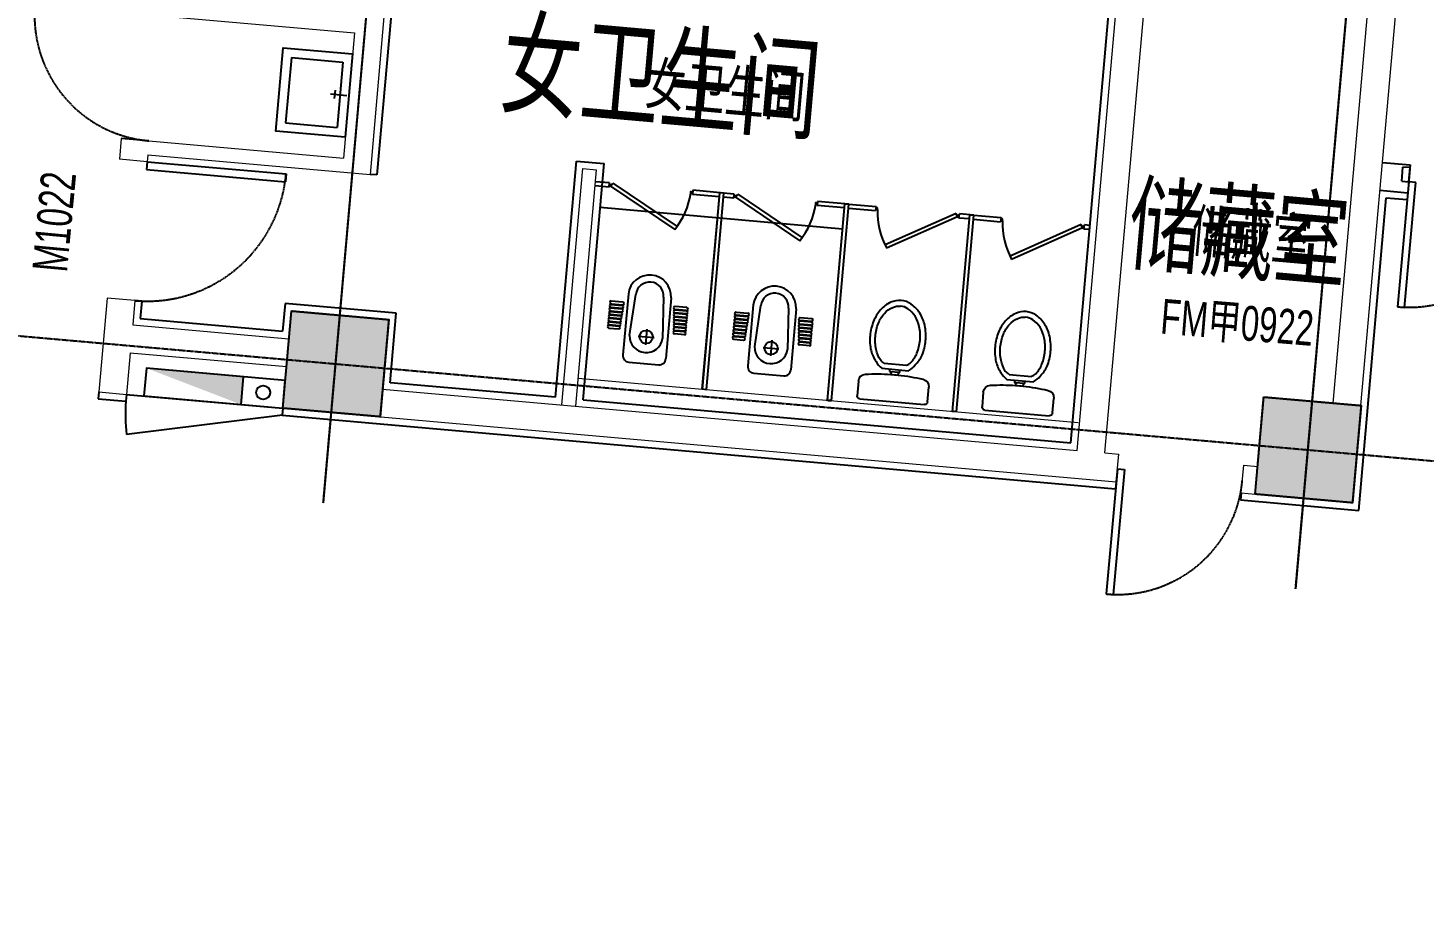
# Model space of a CAD drawing. Header units: millimetres. Extents: x 11669738 to 11859441, y -6222081 to -6069093.
# Drawn here: x 11734908 to 11744920, y -6167257 to -6160939 of the extents above; entities that cross this region are included whole.
import ezdxf
from ezdxf.enums import TextEntityAlignment as Align

# ---------------------------------------------------------------- set-up
doc = ezdxf.new("R2010")
doc.units = ezdxf.units.MM
for name, pattern in [('DASH', [0.35, 0.25, -0.1]), ('E-COLS-F4$0$HIDDEN', [0.375, 0.25, -0.125]), ('E-RG-1F$0$$0$DOTE', [2.42, 2, -0.2, 0.02, -0.2]), ('XRE2$0$HIDDEN', [0.375, 0.25, -0.125])]:
    doc.linetypes.add(name, pattern=pattern)
for name, color, linetype in [('A—墙体', 7, 'Continuous'), ('A—轴线、尺寸', 1, 'Continuous'), ('E-COLS-F4$0$0S-COLS-HATCH', 8, 'Continuous'), ('E-COLS-F4$0$0S-COLS-I', 90, 'E-COLS-F4$0$HIDDEN'), ('E1-RI-4F$0$A-SYMB-DOOR', 4, 'Continuous'), ('E1-RI-4F$0$A-SYMB-DOOR1', 4, 'Continuous'), ('E1-RW-4F$0$AUDIT_D_131110141545-10', 7, 'Continuous'), ('E1-RW-4F$0$E1-RI-4F$0$0P-TE-D0-A', 1, 'Continuous'), ('I—平面—卫生间隔断（不到顶）', 48, 'Continuous'), ('I—平面—文字', 40, 'Continuous'), ('I—平面—文字（放大1：100）', 40, 'XRE2$0$HIDDEN'), ('I—平面—洁具1', 48, 'Continuous'), ('I—平面—洁具2', 44, 'Continuous'), ('I—平面—消防设施', 10, 'Continuous'), ('I—平面—装饰面层线', 192, 'Continuous'), ('I—平面—踏步', 80, 'Continuous'), ('I—平面—门', 22, 'Continuous'), ('I—平顶—消防设施', 10, 'Continuous'), ('轴线100', 1, 'Continuous')]:
    doc.layers.add(name, color=color, linetype=linetype)
doc.layers.add('E1-RW-4F$0$A-WALL', color=7, linetype='Continuous', lineweight=5)
doc.layers.add('XRE0$0$A-FLOR-CASE', color=3, linetype='Continuous', lineweight=5)
doc.styles.add('E1-RI-4F$0$ECADI-TXT', font='SIMYOU.TTF')
doc.styles.add('XD2008', font='simhei.ttf', dxfattribs={"width": 0.85})

# ---------------------------------------------------------------- blocks, each defined once
blk = doc.blocks.new('E1-RI-4F$0$XFX-BX')
blk.add_lwpolyline([(0, 0), (0, 200), (700, 200), (700, 0)], close=True)
blk.add_solid([(0, 0), (0, 0), (700, 0), (700, 200)])
blk = doc.blocks.new('E1-RI-4F$0$ECADI-TAG-DOOR')
blk = doc.blocks.new('E-COLS-F4')
at = {"layer": 'E-COLS-F4$0$0S-COLS-HATCH'}
for points in [[(11736798, -6162968), (11737495, -6163030), (11737433, -6163727), (11736736, -6163666)], [(11743770, -6163585), (11744468, -6163646), (11744406, -6164344), (11743709, -6164282)]]:
    blk.add_hatch(color=18, dxfattribs=at).paths.add_polyline_path(points)
at = {"layer": 'A—墙体'}
for points in [[(11736798, -6162968), (11737495, -6163030), (11737433, -6163727), (11736736, -6163666)], [(11743770, -6163585), (11744468, -6163646), (11744406, -6164344), (11743709, -6164282)]]:
    blk.add_lwpolyline(points, close=True, dxfattribs=at)
at = {"layer": 'E-COLS-F4$0$0S-COLS-I'}
for points in [[(11736798, -6162968), (11737495, -6163030), (11737433, -6163727), (11736736, -6163666)], [(11743770, -6163585), (11744468, -6163646), (11744406, -6164344), (11743709, -6164282)]]:
    blk.add_lwpolyline(points, close=True, dxfattribs=at)
blk = doc.blocks.new('E1-RW-4F$0$E1-RI-4F$0$XFX-BX')
blk.add_lwpolyline([(0, 0), (0, 200), (700, 200), (700, 0)], close=True)
blk.add_solid([(0, 0), (0, 0), (700, 0), (700, 200)])
blk = doc.blocks.new('E1-RW-4F$0$dunwei3')
at = {"layer": 'I—平面—卫生间隔断（不到顶）'}
for p, q in [((509826, -38717), (509826, -40132)), ((509853, -38717), (509828, -38717)), ((509856, -38717), (509856, -40102)), ((510726, -38717), (510756, -38717)), ((510726, -38717), (510726, -40102)), ((510756, -38717), (510756, -40132)), ((510640, -40110), (510153, -39840)), ((510626, -40133), (510140, -39863)), ((509826, -40132), (510051, -40132)), ((509856, -40102), (510051, -40102)), ((510051, -40132), (510051, -40102)), ((510640, -40110), (510626, -40133)), ((510651, -40102), (510651, -40132)), ((510651, -40102), (510726, -40102)), ((510651, -40132), (510756, -40132))]:
    blk.add_line(p, q, dxfattribs=at)
for points in [[(510051, -40110), (510063, -40110), (510063, -40122), (510051, -40122)], [(510651, -40122), (510640, -40122), (510640, -40110), (510651, -40110)]]:
    blk.add_lwpolyline(points, dxfattribs=at)
blk.add_arc((510621, -40147), 560, 146.7694, 176.2285, dxfattribs=at)
at = {"layer": 'I—平面—洁具2'}
for p, q in [((510137, -39352), (510137, -38913)), ((510399, -38865), (510182, -38865)), ((510445, -39352), (510445, -38913)), ((510291, -39113), (510291, -38998)), ((510009, -39105), (510009, -39105)), ((510009, -39105), (510009, -39105)), ((510009, -39130), (510009, -39130)), ((510009, -39130), (510009, -39130)), ((510019, -39095), (510090, -39095)), ((510019, -39095), (510090, -39095)), ((510019, -39115), (510090, -39115)), ((510019, -39115), (510090, -39115)), ((510019, -39120), (510091, -39120)), ((510019, -39120), (510091, -39120)), ((510019, -39140), (510091, -39140)), ((510019, -39140), (510091, -39140)), ((510019, -39145), (510093, -39145)), ((510019, -39145), (510093, -39145)), ((510100, -39105), (510100, -39105)), ((510100, -39105), (510100, -39105)), ((510100, -39130), (510100, -39130)), ((510100, -39130), (510100, -39130)), ((510101, -39130), (510101, -39130)), ((510101, -39130), (510101, -39130)), ((510191, -39352), (510172, -39055)), ((510348, -39055), (510234, -39055)), ((510409, -39055), (510391, -39352)), ((510480, -39130), (510480, -39130)), ((510482, -39105), (510482, -39105)), ((510482, -39130), (510482, -39130)), ((510563, -39145), (510488, -39145)), ((510563, -39120), (510490, -39120)), ((510563, -39140), (510490, -39140)), ((510563, -39115), (510492, -39115)), ((510573, -39105), (510573, -39105)), ((510573, -39130), (510573, -39130)), ((510009, -39155), (510009, -39155)), ((510009, -39155), (510009, -39155)), ((510009, -39180), (510009, -39180)), ((510009, -39180), (510009, -39180)), ((510009, -39205), (510009, -39205)), ((510009, -39205), (510009, -39205)), ((510009, -39230), (510009, -39230)), ((510009, -39230), (510009, -39230)), ((510019, -39165), (510093, -39165)), ((510019, -39165), (510093, -39165)), ((510019, -39170), (510095, -39170)), ((510019, -39170), (510095, -39170)), ((510019, -39190), (510095, -39190)), ((510019, -39190), (510095, -39190)), ((510019, -39195), (510097, -39195)), ((510019, -39195), (510097, -39195)), ((510019, -39215), (510097, -39215)), ((510019, -39215), (510097, -39215)), ((510019, -39220), (510099, -39220)), ((510019, -39220), (510099, -39220)), ((510019, -39240), (510099, -39240)), ((510019, -39240), (510099, -39240)), ((510019, -39245), (510101, -39245)), ((510019, -39245), (510101, -39245)), ((510100, -39155), (510100, -39155)), ((510100, -39155), (510100, -39155)), ((510103, -39155), (510103, -39155)), ((510103, -39155), (510103, -39155)), ((510105, -39180), (510105, -39180)), ((510105, -39180), (510105, -39180)), ((510107, -39205), (510107, -39205)), ((510107, -39205), (510107, -39205)), ((510109, -39230), (510109, -39230)), ((510109, -39230), (510109, -39230)), ((510472, -39230), (510472, -39230)), ((510474, -39205), (510474, -39205)), ((510476, -39180), (510476, -39180)), ((510478, -39155), (510478, -39155)), ((510563, -39245), (510480, -39245)), ((510482, -39155), (510482, -39155)), ((510563, -39220), (510482, -39220)), ((510563, -39240), (510482, -39240)), ((510563, -39195), (510484, -39195)), ((510563, -39215), (510484, -39215)), ((510563, -39170), (510486, -39170)), ((510563, -39190), (510486, -39190)), ((510563, -39165), (510488, -39165)), ((510573, -39155), (510573, -39155)), ((510573, -39180), (510573, -39180)), ((510573, -39205), (510573, -39205)), ((510573, -39230), (510573, -39230)), ((510009, -39255), (510009, -39255)), ((510009, -39255), (510009, -39255)), ((510009, -39280), (510009, -39280)), ((510009, -39280), (510009, -39280)), ((510019, -39265), (510101, -39265)), ((510019, -39265), (510101, -39265)), ((510019, -39270), (510103, -39270)), ((510019, -39270), (510103, -39270)), ((510019, -39290), (510103, -39290)), ((510019, -39290), (510103, -39290)), ((510111, -39255), (510111, -39255)), ((510111, -39255), (510111, -39255)), ((510113, -39280), (510113, -39280)), ((510113, -39280), (510113, -39280)), ((510468, -39280), (510468, -39280)), ((510470, -39255), (510470, -39255)), ((510563, -39270), (510478, -39270)), ((510563, -39290), (510478, -39290)), ((510563, -39265), (510480, -39265)), ((510573, -39255), (510573, -39255)), ((510573, -39280), (510573, -39280))]:
    blk.add_line(p, q, dxfattribs=at)
blk.add_lwpolyline([(510563, -39095), (510492, -39095)], dxfattribs=at)
blk.add_circle((510291, -39055), 47.1, dxfattribs=at)
for centre, radius, start, end in [((510180, -38909), 43.8, 87.5877, 184.8552), ((510291, -39062), 119, 3.0491, 176.9516), ((510401, -38909), 43.8, 355.1455, 92.413), ((510019, -39105), 10, 90.0003, 180.0003), ((510019, -39105), 10, 90.0003, 180.0003), ((510019, -39105), 10, 180.0003, 270.0003), ((510019, -39105), 10, 180.0003, 270.0003), ((510019, -39130), 10, 90.0003, 180.0003), ((510019, -39130), 10, 90.0003, 180.0003), ((510019, -39130), 10, 180.0003, 270.0003), ((510019, -39130), 10, 180.0003, 270.0003), ((510019, -39155), 10, 90.0003, 180.0003), ((510019, -39155), 10, 90.0003, 180.0003), ((510090, -39105), 10, 0.0003, 90.0003), ((510090, -39105), 10, 0.0003, 90.0003), ((510090, -39105), 10, 270.0003, 0.0003), ((510090, -39105), 10, 270.0003, 0.0003), ((510091, -39130), 10, 0.0003, 90.0003), ((510091, -39130), 10, 0.0003, 90.0003), ((510091, -39130), 10, 270.0003, 0.0003), ((510091, -39130), 10, 270.0003, 0.0003), ((510093, -39155), 10, 0.0003, 90.0003), ((510093, -39155), 10, 0.0003, 90.0003), ((510488, -39155), 10, 90.0003, 180.0003), ((510490, -39130), 10, 90.0003, 180.0003), ((510490, -39130), 10, 180.0003, 270.0003), ((510492, -39105), 10, 90.0003, 180.0003), ((510492, -39105), 10, 180.0003, 270.0003), ((510563, -39105), 10, 0.0003, 90.0003), ((510563, -39105), 10, 270.0003, 0.0003), ((510563, -39130), 10, 0.0003, 90.0003), ((510563, -39130), 10, 270.0003, 0.0003), ((510563, -39155), 10, 0.0003, 90.0003), ((510019, -39155), 10, 180.0003, 270.0003), ((510019, -39155), 10, 180.0003, 270.0003), ((510019, -39180), 10, 90.0003, 180.0003), ((510019, -39180), 10, 90.0003, 180.0003), ((510019, -39180), 10, 180.0003, 270.0003), ((510019, -39180), 10, 180.0003, 270.0003), ((510019, -39205), 10, 90.0003, 180.0003), ((510019, -39205), 10, 90.0003, 180.0003), ((510019, -39205), 10, 180.0003, 270.0003), ((510019, -39205), 10, 180.0003, 270.0003), ((510019, -39230), 10, 90.0003, 180.0003), ((510019, -39230), 10, 90.0003, 180.0003), ((510019, -39230), 10, 180.0003, 270.0003), ((510019, -39230), 10, 180.0003, 270.0003), ((510019, -39255), 10, 90.0003, 180.0003), ((510019, -39255), 10, 90.0003, 180.0003), ((510093, -39155), 10, 270.0003, 0.0003), ((510093, -39155), 10, 270.0003, 0.0003), ((510095, -39180), 10, 0.0003, 90.0003), ((510095, -39180), 10, 0.0003, 90.0003), ((510095, -39180), 10, 270.0003, 0.0003), ((510095, -39180), 10, 270.0003, 0.0003), ((510097, -39205), 10, 0.0003, 90.0003), ((510097, -39205), 10, 0.0003, 90.0003), ((510097, -39205), 10, 270.0003, 0.0003), ((510097, -39205), 10, 270.0003, 0.0003), ((510099, -39230), 10, 0.0003, 90.0003), ((510099, -39230), 10, 0.0003, 90.0003), ((510099, -39230), 10, 270.0003, 0.0003), ((510099, -39230), 10, 270.0003, 0.0003), ((510101, -39255), 10, 0.0003, 90.0003), ((510101, -39255), 10, 0.0003, 90.0003), ((510480, -39255), 10, 90.0003, 180.0003), ((510482, -39230), 10, 90.0003, 180.0003), ((510482, -39230), 10, 180.0003, 270.0003), ((510484, -39205), 10, 90.0003, 180.0003), ((510484, -39205), 10, 180.0003, 270.0003), ((510486, -39180), 10, 90.0003, 180.0003), ((510486, -39180), 10, 180.0003, 270.0003), ((510488, -39155), 10, 180.0003, 270.0003), ((510563, -39155), 10, 270.0003, 0.0003), ((510563, -39180), 10, 0.0003, 90.0003), ((510563, -39180), 10, 270.0003, 0.0003), ((510563, -39205), 10, 0.0003, 90.0003), ((510563, -39205), 10, 270.0003, 0.0003), ((510563, -39230), 10, 0.0003, 90.0003), ((510563, -39230), 10, 270.0003, 0.0003), ((510563, -39255), 10, 0.0003, 90.0003), ((510019, -39255), 10, 180.0003, 270.0003), ((510019, -39255), 10, 180.0003, 270.0003), ((510019, -39280), 10, 90.0003, 180.0003), ((510019, -39280), 10, 90.0003, 180.0003), ((510019, -39280), 10, 180.0003, 270.0003), ((510019, -39280), 10, 180.0003, 270.0003), ((510101, -39255), 10, 270.0003, 0.0003), ((510101, -39255), 10, 270.0003, 0.0003), ((510103, -39280), 10, 0.0003, 90.0003), ((510103, -39280), 10, 0.0003, 90.0003), ((510103, -39280), 10, 270.0003, 0.0003), ((510103, -39280), 10, 270.0003, 0.0003), ((510478, -39280), 10, 90.0003, 180.0003), ((510478, -39280), 10, 180.0003, 270.0003), ((510480, -39255), 10, 180.0003, 270.0003), ((510563, -39255), 10, 270.0003, 0.0003), ((510563, -39280), 10, 0.0003, 90.0003), ((510563, -39280), 10, 270.0003, 0.0003), ((510291, -39346), 154, 181.9792, 358.0215), ((510291, -39350), 100, 180.7753, 359.2254)]:
    blk.add_arc(centre, radius, start, end, dxfattribs=at)
blk = doc.blocks.new('E1-RW-4F$0$matong')
at = {"layer": 'I—平面—洁具2'}
for p, q in [((-0.43, 0), (0.43, 0)), ((-0.47, -0.235), (-0.47, -0.04)), ((0.47, -0.04), (0.47, -0.235)), ((-0.05, -0.396), (-0.05, -0.361)), ((0.05, -0.361), (0.05, -0.396)), ((-0.176, -0.431), (0.181, -0.431)), ((-0.148, -0.5), (0.148, -0.5)), ((-0.07, -0.396), (-0.05, -0.396)), ((-0.07, -0.431), (-0.07, -0.396)), ((0.05, -0.396), (-0.05, -0.396)), ((0.05, -0.396), (0.07, -0.396)), ((0.07, -0.396), (0.07, -0.431))]:
    blk.add_line(p, q, dxfattribs=at)
for points in [[(0.002, -1.35, -0.128381), (-0.133, -1.315, -0.106268), (-0.259, -1.203, -0.085065), (-0.338, -1.047, -0.074422), (-0.368, -0.849, -0.074422), (-0.338, -0.652, -0.093985), (-0.259, -0.514, -0.073872), (-0.176, -0.431, -0.130921)], [(-0.148, -0.5, 0.073654), (-0.204, -0.54, 0.085065), (-0.272, -0.674, 0.074422), (-0.298, -0.849, 0.074422), (-0.272, -1.025, 0.085065), (-0.204, -1.159, 0.106268), (-0.101, -1.25, 0.128381), (-0.002, -1.276, 0.131396)], [(0.181, -0.431, -0.073872), (0.264, -0.514, -0.093985), (0.343, -0.652, -0.074422), (0.372, -0.849, -0.074422), (0.343, -1.047, -0.085065), (0.264, -1.203, -0.106268), (0.138, -1.315, -0.128381), (0.002, -1.35, -0.130921)], [(0.148, -0.5, -0.073654), (0.204, -0.54, -0.085065), (0.272, -0.674, -0.074422), (0.298, -0.849, -0.074422), (0.272, -1.025, -0.085065), (0.204, -1.159, -0.106268), (0.101, -1.25, -0.128381), (0.002, -1.276, -0.131396)]]:
    blk.add_lwpolyline(points, format="xyb", dxfattribs=at)
for centre, radius, start, end in [((-0.43, -0.04), 0.04, 90, 180), ((0.43, -0.04), 0.04, 0, 90), ((-0.37, -0.235), 0.1, 180, 262.0681), ((0, 2.42), 2.781, 262.0681, 268.9699), ((0, 2.42), 2.781, 268.9699, 271.0301), ((0, 2.42), 2.781, 271.0301, 277.9319), ((0.37, -0.235), 0.1, 277.9319, 0)]:
    blk.add_arc(centre, radius, start, end, dxfattribs=at)
blk = doc.blocks.new('E1-RW-4F$0$mt2')
at = {"layer": 'I—平面—卫生间隔断（不到顶）'}
for p, q in [((484752, -36734), (484752, -35319)), ((484752, -35319), (484977, -35319)), ((484977, -35319), (484977, -35349)), ((485553, -35318), (485066, -35588)), ((485566, -35341), (485079, -35611)), ((485566, -35341), (485553, -35318)), ((485682, -35319), (485577, -35319)), ((485577, -35349), (485577, -35319)), ((485682, -36734), (485682, -35319)), ((484782, -36734), (484782, -35349)), ((484782, -35349), (484977, -35349)), ((485652, -35349), (485577, -35349)), ((485652, -36734), (485652, -35349)), ((484780, -36734), (484750, -36734)), ((485680, -36734), (485650, -36734))]:
    blk.add_line(p, q, dxfattribs=at)
for points in [[(484977, -35341), (484989, -35341), (484989, -35330), (484977, -35330)], [(485577, -35330), (485566, -35330), (485566, -35341), (485577, -35341)]]:
    blk.add_lwpolyline(points, dxfattribs=at)
blk.add_arc((485548, -35304), 560, 183.7715, 213.2306, dxfattribs=at)
at = {"layer": 'I—平面—洁具2', "extrusion": (-8.91634e-38, -1.11454e-38, -1), "xscale": 539.9999999999997, "yscale": 539.9999999999997, "zscale": -539.9999999999997, "rotation": 179.9999999992452}
blk.add_blockref('E1-RW-4F$0$matong', (-485215, -36704), dxfattribs=at)
blk = doc.blocks.new('E1-RW-4F$0$xdc2')
at = {"layer": 'I—平面—洁具2'}
for p, q in [((445631, -41461), (445631, -41831)), ((445631, -41461), (446101, -41461)), ((446101, -41461), (446101, -41831)), ((445631, -41831), (446101, -41831)), ((445836, -41793), (445896, -41793)), ((445866, -41763), (445866, -41881))]:
    blk.add_line(p, q, dxfattribs=at)
blk.add_lwpolyline([(445566, -41896), (446166, -41896), (446166, -41396), (445566, -41396)], close=True, dxfattribs=at)
blk = doc.blocks.new('4')
at = {"layer": '轴线100', "linetype": 'E-RG-1F$0$$0$DOTE'}
for p, q in [((11964111, -6355043, 0), (11965854.1, -6335326.6, 0)), ((11971083.8, -6355659.4, 0), (11972826.9, -6335943.1, 0)), ((11951136, -6352892, 0), (12008417, -6357956, 0))]:
    blk.add_line(p, q, dxfattribs=at)

msp = doc.modelspace()

# ---------------------------------------------------------------- linework, layer by layer
at = {"layer": 'A—墙体'}
for p, q in [((11744621.7, -6161903.6), (11744820.9, -6161921.2)), ((11744820.9, -6161921.2), (11744803.3, -6162120.4)), ((11744604.1, -6162102.8), (11744803.3, -6162120.4))]:
    msp.add_line(p, q, dxfattribs=at)
at = {"layer": 'A—轴线、尺寸', "linetype": 'ByBlock'}
for p, q in [((11737027.4, -6164343.8, 0), (11738898.7, -6143176.8, 0)), ((11744000.2, -6164960.3, 0), (11745871.5, -6143793.2, 0))]:
    msp.add_line(p, q, dxfattribs=at)
at = {"layer": 'E1-RW-4F$0$A-WALL'}
for p, q in [((11744467.6, -6163646.5), (11745128.2, -6156175.6)), ((11737539.3, -6159972), (11737361, -6161989.1)), ((11742431.3, -6163968.4), (11742744, -6160432.2)), ((11742630.6, -6163986.1), (11742943.3, -6160449.9)), ((11744268.4, -6163628.9), (11744515, -6160839.7)), ((11735855.3, -6160852.1), (11737249.8, -6160975.4)), ((11737249.8, -6160975.4), (11737170.5, -6161871.9)), ((11735576.8, -6161731), (11735563.5, -6161880.4)), ((11735776, -6161748.6), (11737170.5, -6161871.9)), ((11735762.8, -6161898), (11735563.5, -6161880.4)), ((11735767.2, -6161848.2), (11735762.8, -6161898)), ((11735767.2, -6161848.2), (11737361, -6161989.1)), ((11738737, -6163641.8), (11738886.7, -6161948)), ((11738836.6, -6163650.6), (11738986.3, -6161956.8)), ((11738886.7, -6161948), (11738986.3, -6161956.8)), ((11735475.5, -6162876.5), (11735416, -6163548.9)), ((11735674.7, -6162894.1), (11735475.5, -6162876.5)), ((11735674.7, -6162894.1), (11735659.3, -6163068.4)), ((11735659.3, -6163068.4), (11736779.9, -6163167.5)), ((11735641.7, -6163267.7), (11735615.3, -6163566.5)), ((11735641.7, -6163267.7), (11736762.3, -6163366.8)), ((11737450.8, -6163528), (11742431.3, -6163968.4)), ((11735416, -6163548.9), (11735615.3, -6163566.5)), ((11736735.9, -6163665.6), (11742712.6, -6164194.1)), ((11742630.6, -6163986.1), (11742730.2, -6163994.9)), ((11742712.6, -6164194.1), (11742730.2, -6163994.9)), ((11743609.1, -6164273.4), (11743626.7, -6164074.1)), ((11743626.7, -6164074.1), (11743726.3, -6164082.9)), ((11743609.1, -6164273.4), (11743708.7, -6164282.2))]:
    msp.add_line(p, q, dxfattribs=at)
for points in [[(11736797.5, -6162968.3), (11737494.8, -6163029.9), (11737433.1, -6163727.2), (11736735.9, -6163665.5), (11736797.5, -6162968.3)], [(11743770.3, -6163584.9), (11744467.6, -6163646.5), (11744406, -6164343.8), (11743708.7, -6164282.2), (11743770.3, -6163584.9)]]:
    msp.add_lwpolyline(points, dxfattribs=at)
at = {"layer": 'E1-RW-4F$0$AUDIT_D_131110141545-10'}
msp.add_line((11735776, -6161748.6), (11735576.8, -6161731), dxfattribs=at)
at = {"layer": 'E1-RW-4F$0$E1-RI-4F$0$0P-TE-D0-A'}
msp.add_lwpolyline([(11735739.8, -6163577.5), (11736735.9, -6163665.5), (11736753.5, -6163466.3), (11735757.4, -6163378.2)], close=True, dxfattribs=at)
at = {"layer": 'I—平面—卫生间隔断（不到顶）'}
for p, q in [((11739077.7, -6162050.2), (11738978.9, -6162041.5)), ((11739075, -6162080.1), (11738976.2, -6162071.3)), ((11739075, -6162080.1), (11739077.7, -6162050.2)), ((11739086.6, -6162073.1), (11739101.7, -6162051.6)), ((11739086.6, -6162073.1), (11739547.8, -6162384.9)), ((11739101.7, -6162051.6), (11739562.9, -6162363.4)), ((11739675.3, -6162103), (11739672.7, -6162132.9)), ((11739866.8, -6162150.1), (11739672.7, -6162132.9)), ((11739899.3, -6162122.8), (11739675.3, -6162103)), ((11739774.6, -6163532.3), (11739899.3, -6162122.8)), ((11739744.7, -6163529.7), (11739866.8, -6162150.1)), ((11741537.6, -6163688.3), (11741662.2, -6162278.7)), ((11741567.4, -6163690.9), (11741689.4, -6162311.3)), ((11741662.2, -6162278.7), (11741886.2, -6162298.5)), ((11741689.4, -6162311.3), (11741883.6, -6162328.4)), ((11741886.2, -6162298.5), (11741883.6, -6162328.4)), ((11742460.2, -6162348.6), (11741951.4, -6162574.6)), ((11742471.2, -6162372.4), (11741962.5, -6162598.4)), ((11742471.2, -6162372.4), (11742460.2, -6162348.6)), ((11742481.3, -6162381.3), (11742483.9, -6162351.4)), ((11742521.2, -6162384.8), (11742481.3, -6162381.3)), ((11742523.8, -6162354.9), (11742483.9, -6162351.4)), ((11741565.1, -6163690.7), (11741535.3, -6163688.1))]:
    msp.add_line(p, q, dxfattribs=at)
for points in [[(11739076.8, -6162060.6), (11739087.6, -6162061.6), (11739086.6, -6162073.1), (11739075.7, -6162072.1)], [(11739673.4, -6162125), (11739661.5, -6162123.9), (11739662.5, -6162112.4), (11739674.4, -6162113.5)], [(11741884.3, -6162320.5), (11741896.4, -6162321.5), (11741897.4, -6162310.1), (11741885.3, -6162309)], [(11742483, -6162361.8), (11742472.3, -6162360.9), (11742471.2, -6162372.4), (11742482, -6162373.3)]]:
    msp.add_lwpolyline(points, dxfattribs=at)
for centre, start, end in [((11739108.3, -6162038), 321.71571, 351.17483), ((11742456, -6162334), 178.71818, 208.1773)]:
    msp.add_arc(centre, 559.9, start, end, dxfattribs=at)
at = {"layer": 'I—平面—洁具2'}
for p, q in [((11739214, -6162846), (11739175.3, -6163283.2)), ((11739086.7, -6162946.5), (11739166.6, -6162953.5)), ((11739087.2, -6162941.5), (11739169, -6162948.7)), ((11739088.9, -6162921.6), (11739170.8, -6162928.8)), ((11739089.4, -6162916.6), (11739173.1, -6162924)), ((11739091.1, -6162896.7), (11739174.9, -6162904.1)), ((11739223, -6163144.3), (11739267.7, -6162850.7)), ((11739466.9, -6162868.4), (11739459.4, -6163165.2)), ((11739520.6, -6162873.1), (11739481.9, -6163310.3)), ((11739632.6, -6162944.5), (11739548.8, -6162937.1)), ((11739632.6, -6162944.5), (11739548.8, -6162937.1)), ((11739077.9, -6163046.1), (11739150.1, -6163052.5)), ((11739078.4, -6163041.1), (11739152.5, -6163047.7)), ((11739080.1, -6163021.2), (11739154.2, -6163027.7)), ((11739080.6, -6163016.2), (11739156.6, -6163022.9)), ((11739082.3, -6162996.3), (11739158.4, -6163003)), ((11739082.8, -6162991.3), (11739160.7, -6162998.2)), ((11739084.5, -6162971.4), (11739162.5, -6162978.3)), ((11739085, -6162966.4), (11739164.9, -6162973.5)), ((11739624.2, -6163039.2), (11739546.2, -6163032.3)), ((11739624.2, -6163039.2), (11739546.2, -6163032.3)), ((11739626.4, -6163014.3), (11739546.5, -6163007.2)), ((11739626.4, -6163014.3), (11739546.5, -6163007.2)), ((11739628.6, -6162989.4), (11739546.8, -6162982.1)), ((11739628.6, -6162989.4), (11739546.8, -6162982.1)), ((11739630.8, -6162964.5), (11739547, -6162957.1)), ((11739630.8, -6162964.5), (11739547, -6162957.1)), ((11739623.8, -6163044.2), (11739547.7, -6163037.4)), ((11739623.8, -6163044.2), (11739547.7, -6163037.4)), ((11739626, -6163019.3), (11739548, -6163012.4)), ((11739626, -6163019.3), (11739548, -6163012.4)), ((11739628.2, -6162994.4), (11739548.3, -6162987.3)), ((11739628.2, -6162994.4), (11739548.3, -6162987.3)), ((11739630.4, -6162969.4), (11739548.5, -6162962.2)), ((11739630.4, -6162969.4), (11739548.5, -6162962.2)), ((11739075.7, -6163071), (11739146, -6163077.2)), ((11739076.2, -6163066), (11739148.3, -6163072.4)), ((11739346.2, -6163097.8), (11739336.1, -6163211.7)), ((11739615.4, -6163138.8), (11739545.2, -6163132.6)), ((11739615.4, -6163138.8), (11739545.2, -6163132.6)), ((11739617.6, -6163113.9), (11739545.4, -6163107.5)), ((11739617.6, -6163113.9), (11739545.4, -6163107.5)), ((11739619.8, -6163089), (11739545.7, -6163082.4)), ((11739619.8, -6163089), (11739545.7, -6163082.4)), ((11739622, -6163064.1), (11739546, -6163057.4)), ((11739622, -6163064.1), (11739546, -6163057.4)), ((11739617.1, -6163118.9), (11739546.9, -6163112.7)), ((11739617.1, -6163118.9), (11739546.9, -6163112.7)), ((11739619.3, -6163094), (11739547.2, -6163087.6)), ((11739619.3, -6163094), (11739547.2, -6163087.6)), ((11739621.5, -6163069.1), (11739547.4, -6163062.5)), ((11739621.5, -6163069.1), (11739547.4, -6163062.5)), ((11739284.3, -6163149.7), (11739398.1, -6163159.8)), ((11739216.4, -6163334.4), (11739432.5, -6163353.6))]:
    msp.add_line(p, q, dxfattribs=at)
msp.add_lwpolyline([(11739074, -6163090.9), (11739144.2, -6163097.1)], dxfattribs=at)
msp.add_circle((11739341.2, -6163154.7), 47.1, dxfattribs=at)
for centre, radius, start, end in [((11739366.8, -6162864.8), 154, 356.92553, 172.96786), ((11739367.2, -6162860.9), 100, 355.72167, 174.17172), ((11739085.9, -6162956.4), 10, 84.94669, 174.94669), ((11739088.1, -6162931.5), 10, 84.94669, 174.94669), ((11739088.1, -6162931.5), 10, 174.94669, 264.94669), ((11739090.3, -6162906.6), 10, 84.94669, 174.94669), ((11739090.3, -6162906.6), 10, 174.94669, 264.94669), ((11739169.9, -6162938.8), 10, 264.94669, 354.94669), ((11739169.9, -6162938.8), 10, 354.94669, 84.94669), ((11739174, -6162914), 10, 264.94669, 354.94669), ((11739174, -6162914), 10, 354.94669, 84.94669), ((11739547.9, -6162947.1), 10, 84.94669, 174.94669), ((11739547.9, -6162947.1), 10, 84.94669, 174.94669), ((11739547.9, -6162947.1), 10, 174.94669, 264.94669), ((11739547.9, -6162947.1), 10, 174.94669, 264.94669), ((11739631.7, -6162954.5), 10, 354.94669, 84.94669), ((11739631.7, -6162954.5), 10, 354.94669, 84.94669), ((11739077, -6163056), 10, 84.94669, 174.94669), ((11739079.2, -6163031.1), 10, 174.94669, 264.94669), ((11739079.2, -6163031.1), 10, 84.94669, 174.94669), ((11739081.5, -6163006.2), 10, 84.94669, 174.94669), ((11739081.5, -6163006.2), 10, 174.94669, 264.94669), ((11739083.7, -6162981.3), 10, 84.94669, 174.94669), ((11739083.7, -6162981.3), 10, 174.94669, 264.94669), ((11739085.9, -6162956.4), 10, 174.94669, 264.94669), ((11739153.3, -6163037.7), 10, 264.94669, 354.94669), ((11739153.3, -6163037.7), 10, 354.94669, 84.94669), ((11739157.5, -6163013), 10, 264.94669, 354.94669), ((11739157.5, -6163013), 10, 354.94669, 84.94669), ((11739161.6, -6162988.2), 10, 264.94669, 354.94669), ((11739161.6, -6162988.2), 10, 354.94669, 84.94669), ((11739165.8, -6162963.5), 10, 264.94669, 354.94669), ((11739165.8, -6162963.5), 10, 354.94669, 84.94669), ((11739546.8, -6163047.4), 10, 174.94669, 264.94669), ((11739546.8, -6163047.4), 10, 174.94669, 264.94669), ((11739546.8, -6163047.4), 10, 84.94669, 174.94669), ((11739546.8, -6163047.4), 10, 84.94669, 174.94669), ((11739547.1, -6163022.3), 10, 84.94669, 174.94669), ((11739547.1, -6163022.3), 10, 84.94669, 174.94669), ((11739547.1, -6163022.3), 10, 174.94669, 264.94669), ((11739547.1, -6163022.3), 10, 174.94669, 264.94669), ((11739547.4, -6162997.2), 10, 84.94669, 174.94669), ((11739547.4, -6162997.2), 10, 84.94669, 174.94669), ((11739547.4, -6162997.2), 10, 174.94669, 264.94669), ((11739547.4, -6162997.2), 10, 174.94669, 264.94669), ((11739547.6, -6162972.2), 10, 174.94669, 264.94669), ((11739547.6, -6162972.2), 10, 174.94669, 264.94669), ((11739547.6, -6162972.2), 10, 84.94669, 174.94669), ((11739547.6, -6162972.2), 10, 84.94669, 174.94669), ((11739622.9, -6163054.1), 10, 354.94669, 84.94669), ((11739622.9, -6163054.1), 10, 354.94669, 84.94669), ((11739625.1, -6163029.2), 10, 264.94669, 354.94669), ((11739625.1, -6163029.2), 10, 264.94669, 354.94669), ((11739625.1, -6163029.2), 10, 354.94669, 84.94669), ((11739625.1, -6163029.2), 10, 354.94669, 84.94669), ((11739627.3, -6163004.3), 10, 264.94669, 354.94669), ((11739627.3, -6163004.3), 10, 264.94669, 354.94669), ((11739627.3, -6163004.3), 10, 354.94669, 84.94669), ((11739627.3, -6163004.3), 10, 354.94669, 84.94669), ((11739629.5, -6162979.4), 10, 264.94669, 354.94669), ((11739629.5, -6162979.4), 10, 264.94669, 354.94669), ((11739629.5, -6162979.4), 10, 354.94669, 84.94669), ((11739629.5, -6162979.4), 10, 354.94669, 84.94669), ((11739631.7, -6162954.5), 10, 264.94669, 354.94669), ((11739631.7, -6162954.5), 10, 264.94669, 354.94669), ((11739074.8, -6163081), 10, 174.94669, 264.94669), ((11739074.8, -6163081), 10, 84.94669, 174.94669), ((11739077, -6163056), 10, 174.94669, 264.94669), ((11739145.1, -6163087.2), 10, 264.94669, 354.94669), ((11739145.1, -6163087.2), 10, 354.94669, 84.94669), ((11739149.2, -6163062.4), 10, 264.94669, 354.94669), ((11739149.2, -6163062.4), 10, 354.94669, 84.94669), ((11739341.7, -6163148.4), 118.8, 177.99543, 351.89796), ((11739546, -6163122.6), 10, 174.94669, 264.94669), ((11739546, -6163122.6), 10, 174.94669, 264.94669), ((11739546, -6163122.6), 10, 84.94669, 174.94669), ((11739546, -6163122.6), 10, 84.94669, 174.94669), ((11739546.3, -6163097.5), 10, 84.94669, 174.94669), ((11739546.3, -6163097.5), 10, 84.94669, 174.94669), ((11739546.3, -6163097.5), 10, 174.94669, 264.94669), ((11739546.3, -6163097.5), 10, 174.94669, 264.94669), ((11739546.6, -6163072.5), 10, 84.94669, 174.94669), ((11739546.6, -6163072.5), 10, 84.94669, 174.94669), ((11739546.6, -6163072.5), 10, 174.94669, 264.94669), ((11739546.6, -6163072.5), 10, 174.94669, 264.94669), ((11739616.3, -6163128.8), 10, 264.94669, 354.94669), ((11739616.3, -6163128.8), 10, 264.94669, 354.94669), ((11739616.3, -6163128.8), 10, 354.94669, 84.94669), ((11739616.3, -6163128.8), 10, 354.94669, 84.94669), ((11739618.5, -6163103.9), 10, 264.94669, 354.94669), ((11739618.5, -6163103.9), 10, 264.94669, 354.94669), ((11739618.5, -6163103.9), 10, 354.94669, 84.94669), ((11739618.5, -6163103.9), 10, 354.94669, 84.94669), ((11739620.7, -6163079), 10, 264.94669, 354.94669), ((11739620.7, -6163079), 10, 264.94669, 354.94669), ((11739620.7, -6163079), 10, 354.94669, 84.94669), ((11739620.7, -6163079), 10, 354.94669, 84.94669), ((11739622.9, -6163054.1), 10, 264.94669, 354.94669), ((11739622.9, -6163054.1), 10, 264.94669, 354.94669), ((11739218.4, -6163290.7), 43.8, 170.0918, 267.35937), ((11739438.2, -6163310.2), 43.8, 262.53401, 359.80158)]:
    msp.add_arc(centre, radius, start, end, dxfattribs=at)
at = {"layer": 'I—平面—消防设施'}
msp.add_line((11735613.5, -6163566.3), (11736735.9, -6163665.5), dxfattribs=at)
for centre in [(11736595.3, -6163552.7), (11736595.5, -6163552.8)]:
    msp.add_circle(centre, 50, dxfattribs=at)
at = {"layer": 'I—平面—装饰面层线'}
for p, q in [((11737584.7, -6160026.2), (11737410.8, -6161993.5)), ((11742385.9, -6163914.2), (11742689.8, -6160477.6)), ((11738691.6, -6163587.5), (11738841.3, -6161893.8)), ((11738841.3, -6161893.8), (11739040.5, -6161911.4)), ((11738890.8, -6163605.2), (11739040.5, -6161911.4)), ((11737410.8, -6161993.5), (11737361, -6161989.1)), ((11744451.3, -6164398), (11744649.5, -6162157)), ((11744649.5, -6162157), (11744798.9, -6162170.2)), ((11735724.5, -6162898.5), (11735674.7, -6162894.1)), ((11735724.5, -6162898.5), (11735713.5, -6163023)), ((11736752.2, -6162914.1), (11736734.6, -6163113.3)), ((11737549.1, -6162984.5), (11736752.2, -6162914.1)), ((11735713.5, -6163023), (11736734.6, -6163113.3)), ((11737505.1, -6163482.6), (11737549.1, -6162984.5)), ((11738691.6, -6163587.5), (11737505.1, -6163482.6)), ((11735411.6, -6163598.7), (11735610.9, -6163616.3)), ((11738890.8, -6163605.2), (11742385.9, -6163914.2)), ((11736731.5, -6163715.4), (11742708.2, -6164243.9)), ((11743604.7, -6164323.2), (11744451.3, -6164398))]:
    msp.add_line(p, q, dxfattribs=at)
for points in [[(11744803.2, -6162120.4), (11744798.9, -6162170.2)], [(11735416, -6163548.9), (11735411.6, -6163598.7)], [(11735615.3, -6163566.5), (11735610.9, -6163616.3)], [(11736736, -6163665.7), (11736731.5, -6163715.4)], [(11742712.6, -6164194.1), (11742708.2, -6164243.9)], [(11743609.1, -6164273.4), (11743604.7, -6164323.2)]]:
    msp.add_lwpolyline(points, dxfattribs=at)
at = {"layer": 'I—平面—踏步'}
msp.add_line((11739012.4, -6162225.1), (11740749.8, -6162379.2), dxfattribs=at)
at = {"layer": 'I—平面—门'}
for p, q in [((11735762.8, -6161898), (11735757.8, -6161954.2)), ((11735762.8, -6161898), (11736758.9, -6161986.1)), ((11744759.6, -6162037.5), (11744768.7, -6161936.3)), ((11744819.3, -6161940.9), (11744768.7, -6161936.3)), ((11744810.2, -6162042.1), (11744819.3, -6161940.9)), ((11735757.8, -6161954.2), (11736753.9, -6162042.3)), ((11736758.9, -6161986.1), (11736753.9, -6162042.3)), ((11744759.6, -6162037.5), (11744810.2, -6162042.1)), ((11744810.2, -6162042.1), (11744805.7, -6162092.4)), ((11744860.8, -6162046.6), (11744810.2, -6162042.1)), ((11744856.3, -6162096.9), (11744860.8, -6162046.6)), ((11744805.7, -6162092.4), (11744730, -6162938.5)), ((11744780.6, -6162943), (11744856.3, -6162096.9)), ((11744730, -6162938.5), (11744780.6, -6162943)), ((11736732.4, -6163715.3), (11735615.1, -6163854.5)), ((11742720.8, -6164101.2, 0), (11742641.1, -6164997.7, 0)), ((11742771.4, -6164105.7, 0), (11742691.7, -6165002.2, 0)), ((11742720.8, -6164101.2, 0), (11742771.4, -6164105.7, 0)), ((11742641.1, -6164997.7, 0), (11742691.7, -6165002.2, 0))]:
    msp.add_line(p, q, dxfattribs=at)
at = {"layer": 'I—平面—门', "color": 8, "linetype": 'DASH', "ltscale": 20}
for centre, radius, start, end in [((11735855.3, -6160852.1), 900, 174.94671, 264.94671), ((11735762.8, -6161898), 1000, 264.94828, 354.94828), ((11744810.2, -6162042.1), 900, 264.88653, 351.76955), ((11742720.8, -6164101.2, 0), 900, 264.92193, 354.92193)]:
    msp.add_arc(centre, radius, start, end, dxfattribs=at)
at = {"layer": 'I—平面—门'}
msp.add_arc((11736732.4, -6163715.3), 1125.9, 174.94805, 187.102, dxfattribs=at)
at = {"layer": 'I—平顶—消防设施'}
msp.add_lwpolyline([(11735739.9, -6163577.5), (11736736, -6163665.7), (11736753.7, -6163466.4), (11735757.6, -6163378.3)], close=True, dxfattribs=at)
at = {"layer": 'XRE0$0$A-FLOR-CASE'}
msp.add_line((11738854.2, -6163451.3), (11742440.2, -6163768.4), dxfattribs=at)

# ---------------------------------------------------------------- block references
msp.add_blockref('4', (-227085, 190699.3, 0))
at = {"color": 6}
for name, p, rotation in [('E1-RW-4F$0$dunwei3', (12245104.2, -6247088.4), 174.9463426482855), ('E1-RW-4F$0$mt2', (11261008.8, -6084319.2), 354.9466728682265)]:
    msp.add_blockref(name, p, dxfattribs=dict(at, rotation=rotation))
at = {"layer": 'E1-RI-4F$0$A-SYMB-DOOR1'}
ref = msp.add_blockref('E1-RI-4F$0$ECADI-TAG-DOOR', (11736000.8, -6161822.6), dxfattribs=dict(at, xscale=100.0000000022703, yscale=100.0000000022703, zscale=100.0000000022703, rotation=84.67699832889429))
ref.add_attrib('门窗主编号1', 'M1022', dxfattribs={"layer": 'E1-RI-4F$0$A-SYMB-DOOR', "height": 250, "rotation": 84.677, "style": 'E1-RI-4F$0$ECADI-TXT', "width": 0.7}).set_placement((11735254.1, -6161984), align=Align.RIGHT)
ref = msp.add_blockref('E1-RI-4F$0$ECADI-TAG-DOOR', (11744287, -6163963.8), dxfattribs=dict(at, xscale=100.0000000022703, yscale=100.0000000022703, zscale=100.0000000022703, rotation=355.3264569227618))
ref.add_attrib('门窗主编号1', 'FM甲0922', dxfattribs={"layer": 'E1-RI-4F$0$A-SYMB-DOOR', "height": 250, "rotation": 355.32646, "style": 'E1-RI-4F$0$ECADI-TXT', "width": 0.7}).set_placement((11744117.1, -6163219.1), align=Align.RIGHT)
at = {"layer": 'I—平面—洁具1', "color": 6, "xscale": -1, "rotation": 84.94670704479383}
msp.add_blockref('E1-RW-4F$0$xdc2', (11734749.9, -5713600.5), dxfattribs=at)
at = {"layer": 'I—平面—洁具2', "extrusion": (-8.97986e-38, -3.24833e-39, -1), "xscale": 539.9999999999994, "yscale": 539.9999999999994, "zscale": -539.9999999999994, "rotation": 185.0533271310188}
msp.add_blockref('E1-RW-4F$0$matong', (-11742001, -6163699.1), dxfattribs=at)
at = {"layer": 'I—平面—消防设施', "xscale": -1}
for name, p, rotation in [('E1-RW-4F$0$E1-RI-4F$0$XFX-BX', (11735757.4, -6163378.3), 174.9544457583416), ('E1-RI-4F$0$XFX-BX', (11735757.6, -6163378.4), 174.9499815028859)]:
    msp.add_blockref(name, p, dxfattribs=dict(at, rotation=rotation))
at = {"layer": 'I—平面—装饰面层线'}
msp.add_blockref('E-COLS-F4', (0, 0), dxfattribs=at)

# ---------------------------------------------------------------- texts
at = {"layer": 'I—平面—文字', "linetype": 'ByBlock', "style": 'XD2008', "width": 0.7}
for s, height, p in [('女卫生间', 600, (11738281.8, -6161483, 0)), ('储藏室', 550, (11742782.1, -6162607.4, 0))]:
    msp.add_text(s, height=height, rotation=354.94783, dxfattribs=at).set_placement(p)
at = {"layer": 'I—平面—文字（放大1：100）', "linetype": 'ByBlock', "style": 'XD2008', "width": 0.7}
for s, p in [('女卫生间', (11739327, -6161483, 0)), ('储藏室', (11743244.5, -6162538.7, 0))]:
    msp.add_text(s, height=300, rotation=354.94783, dxfattribs=at).set_placement(p)

doc.saveas('drawing.dxf')
